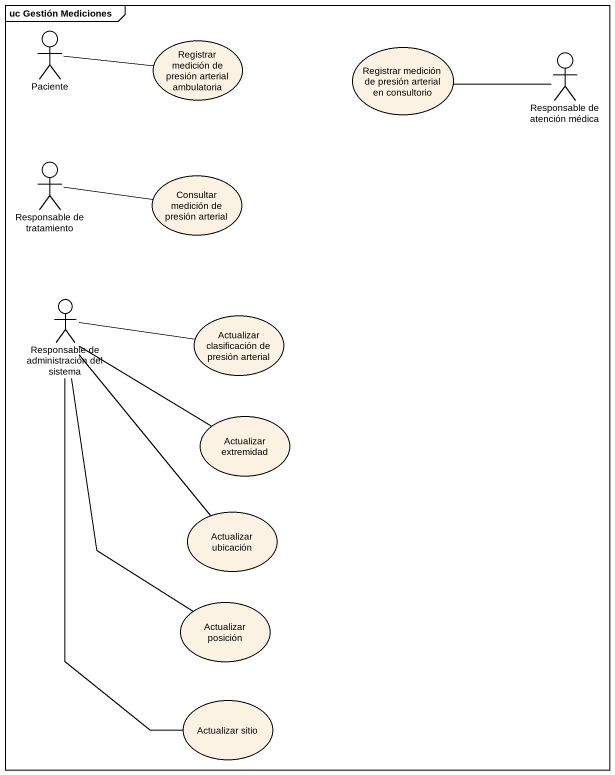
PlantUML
@startuml
mainframe uc Gestión Mediciones
actor Paciente
usecase "Registrar medición de presión arterial ambulatoria" as Registrar_medición_de
usecase "Registrar medición de presión arterial en consultorio" as Registrar_medición_de_2
actor "Responsable de atención médica" as Responsable_de_atención
actor "Responsable de tratamiento" as Responsable_de_tratamiento
usecase "Consultar medición de presión arterial" as Consultar_medición_de
actor "Responsable de administración del sistema" as Responsable_de
usecase "Actualizar clasificación de presión arterial" as Actualizar_clasificación_de
usecase "Actualizar extremidad" as Actualizar_extremidad
usecase "Actualizar ubicación" as Actualizar_ubicación
usecase "Actualizar posición" as Actualizar_posición
usecase "Actualizar sitio" as Actualizar_sitio
Paciente -right- Registrar_medición_de
Responsable_de_atención -left- Registrar_medición_de_2
Responsable_de_tratamiento -right- Consultar_medición_de
Responsable_de -right- Actualizar_clasificación_de
Responsable_de -- Actualizar_extremidad
Responsable_de -- Actualizar_ubicación
Responsable_de -- Actualizar_posición
Responsable_de -- Actualizar_sitio
@enduml
